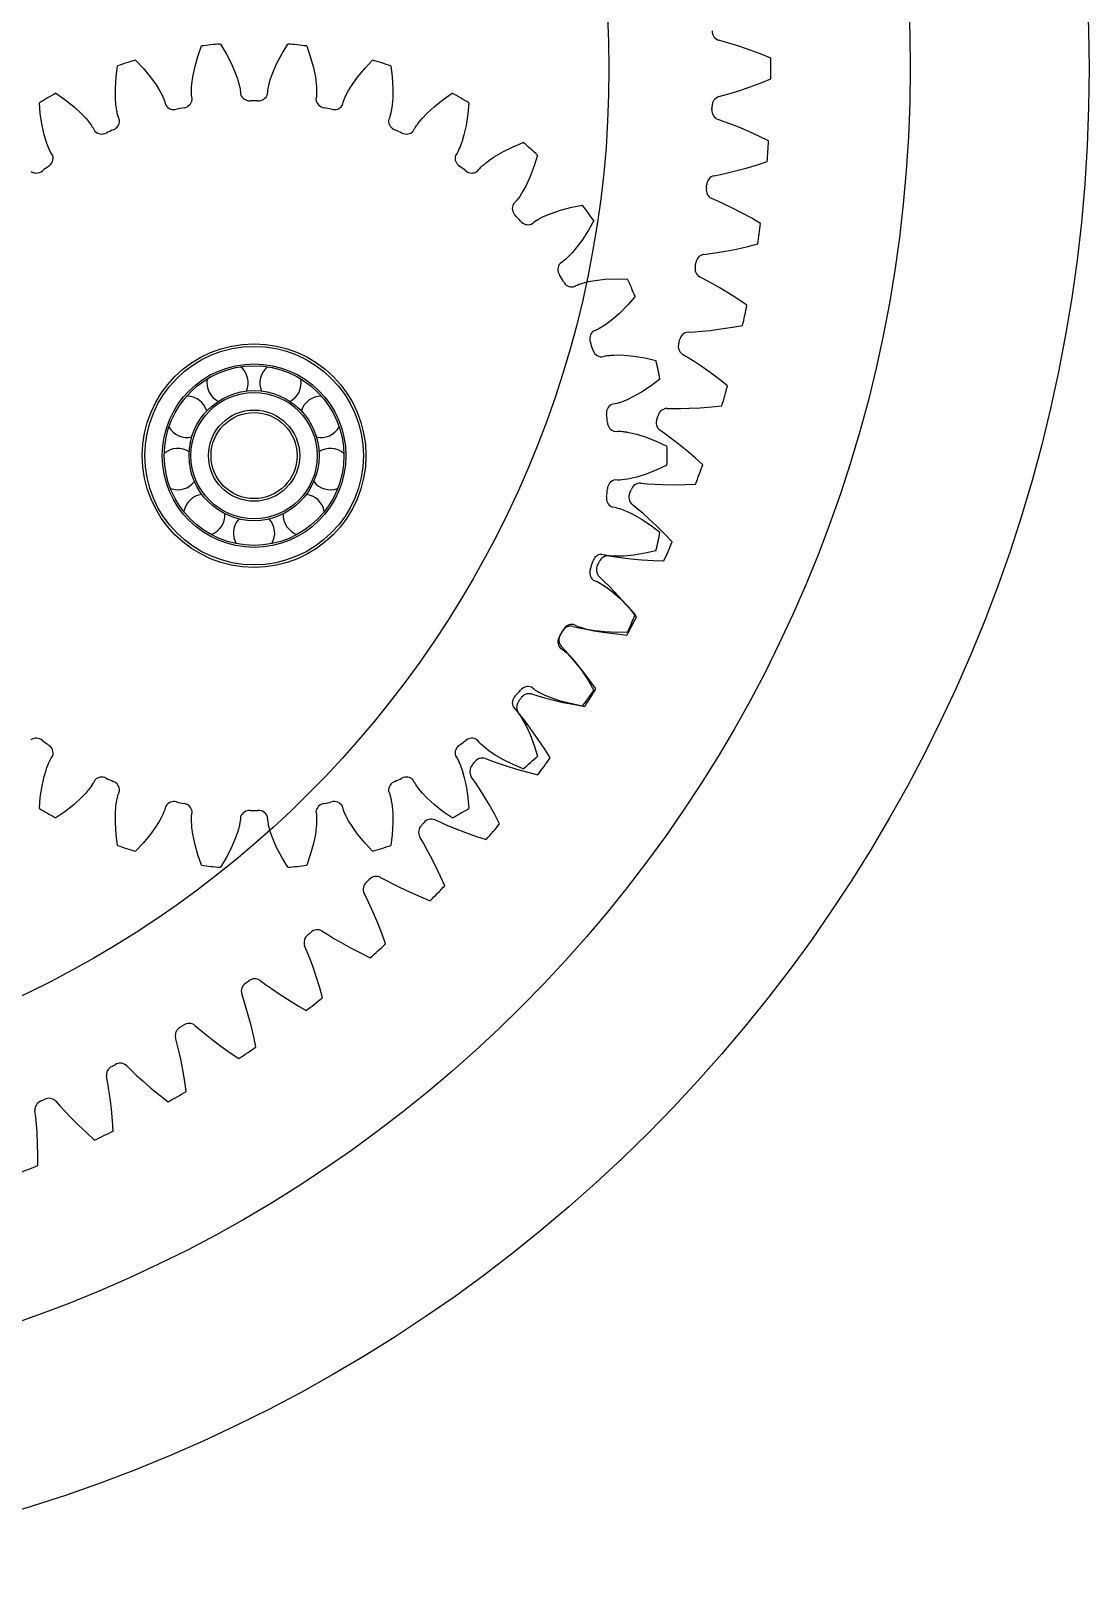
# Model space of a CAD drawing. Extents: x -49 to 4846, y -968 to 1090.
# Drawn here: x 2625.2 to 2748.2, y 314.2 to 493.6 of the extents above; entities that cross this region are included whole.
import ezdxf

# ---------------------------------------------------------------- set-up
doc = ezdxf.new("R2010")
doc.units = 0
doc.layers.get('0').update_dxf_attribs({"linetype": 'CONTINUOUS'})
doc.layers.add('OUTLINE', color=7, linetype='CONTINUOUS')

msp = doc.modelspace()

# ---------------------------------------------------------------- linework, layer by layer
at = {"color": 1}
for p, q in [((2644.626182, 490.586921), (2645.048555, 491.798503)), ((2647.246348, 492.029499), (2647.911393, 490.93221)), ((2654.416217, 490.93221), (2655.081262, 492.0295)), ((2657.279056, 491.798501), (2657.701428, 490.586921)), ((2705.925539, 492.25753), (2705.180929, 492.460044)), ((2706.716631, 492.024925), (2705.925539, 492.25753)), ((2707.638671, 491.732182), (2706.716628, 492.024926)), ((2708.838182, 491.31809), (2707.638671, 491.732182)), ((2637.384853, 490.169531), (2638.263503, 489.234491)), ((2644.264227, 489.280185), (2644.626182, 490.586921)), ((2647.911393, 490.93221), (2648.537123, 489.729284)), ((2648.537123, 489.729284), (2648.98482, 488.691325)), ((2653.34279, 488.691325), (2653.790487, 489.729284)), ((2653.790487, 489.729284), (2654.416217, 490.93221)), ((2657.701428, 490.586921), (2658.063382, 489.280185)), ((2664.064107, 489.234491), (2664.942758, 490.169532)), ((2710.115351, 490.837593), (2708.838182, 491.31809)), ((2711.216437, 490.391741), (2710.115351, 490.837593)), ((2635.039513, 486.860279), (2635.121872, 488.213714)), ((2635.121872, 488.213714), (2635.283113, 489.486636)), ((2638.263503, 489.234491), (2639.125662, 488.187949)), ((2639.125662, 488.187949), (2639.77938, 487.265753)), ((2643.942232, 487.417816), (2644.042117, 488.171826)), ((2644.042117, 488.171826), (2644.264227, 489.280185)), ((2648.98482, 488.691325), (2649.23929, 487.974562)), ((2649.23929, 487.974561), (2649.332356, 487.667902)), ((2652.973004, 487.589416), (2653.088321, 487.974563)), ((2653.088319, 487.974559), (2653.34279, 488.691325)), ((2658.063382, 489.280185), (2658.285492, 488.171826)), ((2658.285492, 488.171826), (2658.385378, 487.417819)), ((2662.54823, 487.265753), (2663.201948, 488.187949)), ((2663.201948, 488.187949), (2664.064107, 489.234491)), ((2667.044497, 489.486634), (2667.205738, 488.213714)), ((2667.205738, 488.213714), (2667.288097, 486.860279)), ((2710.115351, 487.535573), (2711.216436, 487.981425)), ((2628.125563, 486.299888), (2629.179419, 485.567963)), ((2635.052697, 485.729961), (2635.039513, 486.860279)), ((2639.77938, 487.265753), (2640.177312, 486.61756)), ((2640.177312, 486.61756), (2640.332103, 486.336951)), ((2640.332103, 486.336951), (2640.504214, 485.998537)), ((2643.891383, 486.483321), (2643.89228, 486.587176)), ((2643.894413, 486.266616), (2643.891383, 486.483321)), ((2643.89228, 486.587176), (2643.895087, 486.710053)), ((2643.89474, 486.256315), (2643.894413, 486.266616)), ((2643.907553, 486.023749), (2643.89474, 486.256315)), ((2643.895087, 486.710053), (2643.905103, 486.942641)), ((2643.905103, 486.942641), (2643.909512, 487.017113)), ((2643.909512, 487.017113), (2643.942232, 487.41782)), ((2649.332356, 487.667902), (2649.430345, 487.301099)), ((2649.430345, 487.301099), (2649.432557, 487.292067)), ((2649.432557, 487.292067), (2649.483322, 487.071053)), ((2649.483322, 487.071053), (2649.498461, 486.998627)), ((2649.498461, 486.998627), (2649.542118, 486.761054)), ((2649.542118, 486.761054), (2649.566707, 486.589028)), ((2649.566707, 486.589028), (2649.575697, 486.505417)), ((2649.575697, 486.505424), (2649.591042, 486.157125)), ((2652.736568, 486.157125), (2652.751913, 486.505424)), ((2652.751913, 486.505424), (2652.764556, 486.618167)), ((2652.764556, 486.618167), (2652.800376, 486.848314)), ((2652.800376, 486.848314), (2652.802197, 486.858458)), ((2652.802197, 486.858458), (2652.844289, 487.071057)), ((2652.844289, 487.071057), (2652.866759, 487.172457)), ((2652.866759, 487.172457), (2652.895052, 487.292065)), ((2652.895052, 487.292065), (2652.953207, 487.517487)), ((2652.953207, 487.517487), (2652.973004, 487.589416)), ((2658.385378, 487.417818), (2658.412652, 487.09851)), ((2658.412652, 487.09851), (2658.432238, 486.71935)), ((2658.429286, 486.167867), (2658.417571, 485.994488)), ((2658.435978, 486.409325), (2658.429286, 486.167867)), ((2658.432238, 486.71935), (2658.432523, 486.710055)), ((2658.432523, 486.710055), (2658.436227, 486.483316)), ((2658.436227, 486.483316), (2658.435978, 486.409325)), ((2661.819354, 485.99016), (2661.923106, 486.198565)), ((2661.923106, 486.198565), (2661.957425, 486.264806)), ((2661.957425, 486.264806), (2662.150298, 486.617561)), ((2662.150296, 486.617558), (2662.54823, 487.265753)), ((2667.288097, 486.860279), (2667.274913, 485.729961)), ((2673.148191, 485.567963), (2674.202048, 486.299889)), ((2705.180924, 485.91312), (2705.925538, 486.115635)), ((2705.925538, 486.115635), (2706.716631, 486.348241)), ((2706.716628, 486.34824), (2707.638674, 486.640985)), ((2707.638674, 486.640985), (2708.838153, 487.055065)), ((2708.838153, 487.055065), (2710.115351, 487.535573)), ((2626.318671, 483.91631), (2626.211733, 485.194939)), ((2629.179419, 485.567963), (2630.240326, 484.723543)), ((2630.240326, 484.723543), (2631.071494, 483.957415)), ((2635.111762, 484.97166), (2635.052697, 485.729961)), ((2635.163068, 484.572911), (2635.111761, 484.971664)), ((2635.174239, 484.499149), (2635.163068, 484.572911)), ((2635.212799, 484.269562), (2635.174239, 484.499149)), ((2640.504214, 485.998537), (2640.508255, 485.990162)), ((2640.508255, 485.990162), (2640.603862, 485.784532)), ((2640.603862, 485.784532), (2640.633729, 485.716837)), ((2640.633729, 485.716837), (2640.725825, 485.493531)), ((2640.725825, 485.493531), (2640.785643, 485.330377)), ((2640.785643, 485.330377), (2640.811821, 485.250463)), ((2640.811819, 485.25047), (2640.899244, 484.912972)), ((2643.918627, 485.910842), (2643.907553, 486.023749)), ((2643.976033, 485.566964), (2643.918627, 485.910842)), ((2658.408983, 485.910842), (2658.351577, 485.566964)), ((2658.417571, 485.994488), (2658.408982, 485.910835)), ((2661.428366, 484.912972), (2661.515791, 485.25047)), ((2661.515791, 485.25047), (2661.551598, 485.35812)), ((2661.551598, 485.35812), (2661.634485, 485.575791)), ((2661.634485, 485.575791), (2661.638376, 485.585334)), ((2661.638376, 485.585334), (2661.72375, 485.784536)), ((2661.72375, 485.784536), (2661.766811, 485.879048)), ((2661.766811, 485.879048), (2661.819354, 485.99016)), ((2667.176139, 484.653662), (2667.116465, 484.278715)), ((2667.215848, 484.971663), (2667.176139, 484.653662)), ((2667.274913, 485.729961), (2667.215848, 484.971663)), ((2671.256116, 483.957415), (2672.087284, 484.723543)), ((2672.087284, 484.723543), (2673.148191, 485.567963)), ((2676.115877, 485.194938), (2676.008938, 483.91631)), ((2626.519507, 482.575327), (2626.318671, 483.91631)), ((2626.76741, 481.472451), (2626.519507, 482.575327)), ((2631.071494, 483.957415), (2631.595497, 483.406121)), ((2631.595497, 483.406121), (2631.805248, 483.163827)), ((2631.805248, 483.163827), (2632.043957, 482.868592)), ((2632.043957, 482.868592), (2632.049651, 482.86124)), ((2632.049651, 482.86124), (2632.185922, 482.679981)), ((2632.185922, 482.679981), (2632.229211, 482.619975)), ((2632.229211, 482.619975), (2632.365722, 482.420698)), ((2635.235601, 484.148787), (2635.212799, 484.269562)), ((2635.256316, 484.047014), (2635.235601, 484.148787)), ((2635.304335, 483.835675), (2635.256316, 484.047014)), ((2635.306797, 483.825667), (2635.304335, 483.835675)), ((2635.367683, 483.600847), (2635.306797, 483.825667)), ((2635.40199, 483.49271), (2635.367683, 483.600847)), ((2635.529638, 483.168281), (2635.40199, 483.49271)), ((2666.925619, 483.49271), (2666.797972, 483.168281)), ((2666.951411, 483.572742), (2666.925617, 483.492703)), ((2666.998917, 483.739897), (2666.951411, 483.572742)), ((2667.055665, 483.974687), (2666.998917, 483.739897)), ((2667.071293, 484.047009), (2667.055665, 483.974687)), ((2667.114811, 484.269564), (2667.071293, 484.047009)), ((2667.116465, 484.278715), (2667.114811, 484.269564)), ((2670.016766, 482.502887), (2670.14169, 482.679985)), ((2670.14169, 482.679985), (2670.203461, 482.763479)), ((2670.203461, 482.763479), (2670.277957, 482.861238)), ((2670.277957, 482.861238), (2670.422772, 483.043518)), ((2670.422772, 483.043518), (2670.470113, 483.101176)), ((2670.470113, 483.101176), (2670.732114, 483.406122)), ((2670.732111, 483.406119), (2671.256116, 483.957415)), ((2675.808103, 482.575327), (2675.5602, 481.472451)), ((2676.008938, 483.91631), (2675.808103, 482.575327)), ((2705.816497, 482.993085), (2705.087828, 483.247046)), ((2706.589436, 482.705863), (2705.816497, 482.993085)), ((2707.48881, 482.349514), (2706.589434, 482.705863)), ((2626.982843, 480.743001), (2626.76741, 481.472451)), ((2627.115932, 480.363633), (2626.982842, 480.743005)), ((2632.365722, 482.420698), (2632.458155, 482.273545)), ((2632.458155, 482.273545), (2632.500376, 482.20082)), ((2632.500372, 482.200826), (2632.656057, 481.888881)), ((2669.671553, 481.888881), (2669.827237, 482.200826)), ((2669.827237, 482.200826), (2669.884643, 482.298679)), ((2669.884643, 482.298679), (2670.010976, 482.494361)), ((2670.010976, 482.494361), (2670.016766, 482.502887)), ((2675.344768, 480.743003), (2675.23981, 480.440207)), ((2675.5602, 481.472451), (2675.344768, 480.743004)), ((2708.656513, 481.852757), (2707.48881, 482.349514)), ((2709.897054, 481.28434), (2708.656513, 481.852757)), ((2710.964355, 480.762766), (2709.897054, 481.28434)), ((2627.142195, 480.293805), (2627.115932, 480.363633)), ((2627.227647, 480.077252), (2627.142195, 480.293805)), ((2627.275061, 479.963857), (2627.227647, 480.077252)), ((2627.316483, 479.868615), (2627.275061, 479.963857)), ((2627.407393, 479.671878), (2627.316483, 479.868615)), ((2627.411882, 479.662601), (2627.407393, 479.671878)), ((2627.51818, 479.455353), (2627.411882, 479.662601)), ((2627.57422, 479.356711), (2627.51818, 479.455353)), ((2627.766531, 479.065912), (2627.57422, 479.356711)), ((2674.753389, 479.356711), (2674.561079, 479.065912)), ((2674.795257, 479.429632), (2674.753386, 479.356705)), ((2674.876478, 479.583257), (2674.795257, 479.429632)), ((2674.980802, 479.801118), (2674.876478, 479.583257)), ((2675.011125, 479.868611), (2674.980802, 479.801118)), ((2675.099964, 480.077254), (2675.011125, 479.868611)), ((2675.103484, 480.085861), (2675.099964, 480.077254)), ((2675.23981, 480.440207), (2675.103484, 480.085861)), ((2679.085872, 478.9109), (2680.058164, 479.487477)), ((2680.058164, 479.487477), (2681.271452, 480.09287)), ((2681.271452, 480.09287), (2682.454456, 480.589692)), ((2684.09673, 479.11098), (2683.726287, 477.882526)), ((2677.105863, 477.217018), (2677.323002, 477.489778)), ((2677.323002, 477.489778), (2677.399499, 477.573558)), ((2677.399499, 477.573558), (2677.563755, 477.738696)), ((2677.563755, 477.738696), (2677.571191, 477.745832)), ((2677.571191, 477.745832), (2677.730206, 477.893088)), ((2677.730206, 477.893088), (2677.807987, 477.961914)), ((2677.807987, 477.961914), (2677.90118, 478.042049)), ((2677.90118, 478.042049), (2678.080728, 478.190237)), ((2678.080728, 478.190237), (2678.139023, 478.236792)), ((2678.139023, 478.236792), (2678.4587, 478.480601)), ((2678.458697, 478.480599), (2679.085872, 478.9109)), ((2683.726287, 477.882526), (2683.251035, 476.612603)), ((2706.193448, 477.043006), (2707.133669, 477.270719)), ((2707.133669, 477.270719), (2708.35911, 477.600119)), ((2708.35911, 477.600119), (2709.666716, 477.990363)), ((2709.666716, 477.990363), (2710.79622, 478.358322)), ((2682.779248, 475.585369), (2682.416863, 474.916653)), ((2683.251035, 476.612603), (2682.779248, 475.585369)), ((2704.631133, 476.716071), (2705.388059, 476.866152)), ((2705.388059, 476.866152), (2706.19345, 477.043006)), ((2681.550181, 473.683609), (2681.301612, 473.439148)), ((2681.606295, 473.746232), (2681.550176, 473.683604)), ((2681.717682, 473.879613), (2681.606295, 473.746232)), ((2681.865022, 474.071023), (2681.717682, 473.879613)), ((2681.908714, 474.130736), (2681.865022, 474.071023)), ((2682.038991, 474.316349), (2681.908714, 474.130736)), ((2682.044224, 474.324037), (2682.038991, 474.316349)), ((2682.251244, 474.642296), (2682.044224, 474.324037)), ((2682.416863, 474.916653), (2682.251244, 474.642296)), ((2705.061465, 473.758814), (2704.352287, 474.062986)), ((2705.812486, 473.418374), (2705.061465, 473.758814)), ((2684.248034, 471.684205), (2684.355852, 471.743213)), ((2684.355852, 471.743213), (2684.562286, 471.850832)), ((2684.562286, 471.850832), (2684.628986, 471.88425)), ((2684.628986, 471.88425), (2684.992368, 472.056267)), ((2684.992364, 472.056265), (2685.695299, 472.346767)), ((2685.695299, 472.346767), (2686.766221, 472.708593)), ((2686.766221, 472.708593), (2688.078865, 473.048499)), ((2688.078865, 473.048499), (2689.339312, 473.288505)), ((2706.684812, 473.000156), (2705.812484, 473.418375)), ((2707.815018, 472.423155), (2706.684812, 473.000156)), ((2709.012886, 471.769586), (2707.815018, 472.423155)), ((2710.041205, 471.174831), (2709.012886, 471.769586)), ((2683.40638, 471.101566), (2683.675485, 471.32322)), ((2683.675485, 471.32322), (2683.767728, 471.389265)), ((2683.767728, 471.389265), (2683.96273, 471.516644)), ((2683.96273, 471.516644), (2683.971487, 471.522078)), ((2683.971487, 471.522078), (2684.157643, 471.633054)), ((2684.157643, 471.633054), (2684.248034, 471.684205)), ((2690.0205, 470.376068), (2689.291601, 469.232707)), ((2690.638257, 471.500658), (2690.0205, 470.376068)), ((2688.61655, 468.32601), (2688.123049, 467.747251)), ((2689.291601, 469.232707), (2688.61655, 468.32601)), ((2705.976257, 467.958506), (2707.221691, 468.201621)), ((2707.221691, 468.201621), (2708.553334, 468.499701)), ((2708.553334, 468.499701), (2709.705754, 468.787973)), ((2687.018943, 466.721345), (2686.724979, 466.533906)), ((2687.08685, 466.770933), (2687.018937, 466.721341)), ((2687.223535, 466.878241), (2687.08685, 466.770933)), ((2687.407451, 467.034835), (2687.223535, 466.878241)), ((2687.462604, 467.084159), (2687.407451, 467.034835)), ((2687.628625, 467.238629), (2687.462604, 467.084159)), ((2687.635342, 467.245061), (2687.628625, 467.238629)), ((2687.904008, 467.513323), (2687.635342, 467.245061)), ((2688.123049, 467.747251), (2687.904008, 467.513323)), ((2703.441126, 467.579777), (2704.206678, 467.676692)), ((2704.206678, 467.676692), (2705.022444, 467.796934)), ((2705.022442, 467.796934), (2705.976257, 467.958506)), ((2690.795535, 464.551898), (2691.918283, 464.68316)), ((2691.918283, 464.68316), (2693.272912, 464.742725)), ((2693.272912, 464.742725), (2694.555715, 464.715424)), ((2703.664123, 464.599705), (2702.977891, 464.952606)), ((2704.389567, 464.207706), (2703.664123, 464.599705)), ((2688.297742, 463.809801), (2688.607051, 463.970661)), ((2688.607051, 463.970661), (2688.71101, 464.016084)), ((2688.71101, 464.016084), (2688.928234, 464.100137)), ((2688.928234, 464.100137), (2688.937929, 464.103631)), ((2688.937929, 464.103631), (2689.143091, 464.173478)), ((2689.143091, 464.173478), (2689.242141, 464.204718)), ((2689.242141, 464.204718), (2689.359871, 464.24002)), ((2689.359871, 464.24002), (2689.58417, 464.302367)), ((2689.58417, 464.302367), (2689.656361, 464.321187)), ((2689.656361, 464.321187), (2690.047566, 464.413893)), ((2690.047562, 464.413893), (2690.795535, 464.551898)), ((2705.230594, 463.729657), (2704.389564, 464.207707)), ((2706.317798, 463.075222), (2705.230594, 463.729657)), ((2707.467157, 462.339686), (2706.317798, 463.075222)), ((2694.616488, 461.725004), (2693.665799, 460.758174)), ((2695.454561, 462.696579), (2694.616488, 461.725004)), ((2708.451483, 461.674648), (2707.467157, 462.339686)), ((2691.951048, 459.36486), (2691.632479, 459.158319)), ((2692.21394, 459.548135), (2691.951048, 459.36486)), ((2692.816987, 460.011642), (2692.21394, 459.548135)), ((2693.665799, 460.758174), (2692.816987, 460.011642)), ((2706.780628, 459.109823), (2707.95035, 459.317004)), ((2690.920662, 458.774205), (2690.594152, 458.65198)), ((2690.997396, 458.808589), (2690.920656, 458.774202)), ((2691.153404, 458.885134), (2690.997396, 458.808589)), ((2691.365859, 459.000068), (2691.153404, 458.885134)), ((2691.430062, 459.036847), (2691.365859, 459.000068)), ((2691.624571, 459.153424), (2691.430062, 459.036847)), ((2691.632479, 459.158319), (2691.624571, 459.153424)), ((2701.616703, 458.54875), (2702.387151, 458.592026)), ((2702.387151, 458.592026), (2703.209318, 458.655071)), ((2703.209315, 458.655071), (2704.172077, 458.749714)), ((2704.172077, 458.749714), (2705.431437, 458.90536)), ((2705.431437, 458.90536), (2706.780628, 459.109823)), ((2691.566173, 455.660407), (2691.902167, 455.753443)), ((2691.902167, 455.753443), (2692.013298, 455.776259)), ((2692.013298, 455.776259), (2692.243251, 455.813312)), ((2692.243251, 455.813312), (2692.253461, 455.814714)), ((2692.253461, 455.814714), (2692.468662, 455.840379)), ((2692.468662, 455.840379), (2692.572042, 455.850343)), ((2692.572042, 455.850343), (2692.69454, 455.860395)), ((2692.69454, 455.860395), (2692.9269, 455.874746)), ((2692.9269, 455.874746), (2693.001425, 455.878145)), ((2693.001425, 455.878145), (2693.403357, 455.88749)), ((2693.403353, 455.88749), (2694.163673, 455.866967)), ((2694.163673, 455.866967), (2695.289178, 455.761929)), ((2695.289178, 455.761929), (2696.626589, 455.538548)), ((2701.631278, 455.560381), (2700.971334, 455.960292)), ((2696.626589, 455.538548), (2697.875684, 455.245134)), ((2702.327609, 455.118733), (2701.631278, 455.560381)), ((2703.133241, 454.583181), (2702.327607, 455.118734)), ((2704.172145, 453.8545), (2703.133241, 454.583181)), ((2705.267397, 453.040581), (2704.172145, 453.8545)), ((2697.313385, 452.307427), (2696.182456, 451.559384)), ((2698.335147, 453.083525), (2697.313385, 452.307427)), ((2706.202934, 452.3085), (2705.267397, 453.040581)), ((2693.335536, 450.24963), (2693.167023, 450.207194)), ((2693.567244, 450.317881), (2693.335536, 450.24963)), ((2693.637691, 450.340507), (2693.567244, 450.317881)), ((2693.852188, 450.414097), (2693.637691, 450.340507)), ((2693.86094, 450.41724), (2693.852188, 450.414097)), ((2694.21549, 450.553034), (2693.86094, 450.41724)), ((2694.510742, 450.677645), (2694.21549, 450.553034)), ((2695.196979, 451.005643), (2694.510742, 450.677645)), ((2696.182456, 451.559384), (2695.196979, 451.005643)), ((2693.084817, 450.189515), (2692.74003, 450.137846)), ((2693.167023, 450.207194), (2693.08481, 450.189513)), ((2699.166752, 449.666987), (2699.938342, 449.656414)), ((2699.938342, 449.656414), (2700.762903, 449.661953)), ((2700.762901, 449.661953), (2701.72992, 449.689207)), ((2701.72992, 449.689207), (2702.997069, 449.756626)), ((2702.997069, 449.756626), (2704.357236, 449.866476)), ((2704.357236, 449.866476), (2705.538561, 449.991556)), ((2693.068827, 447.009552), (2693.416822, 447.030698)), ((2693.416822, 447.030698), (2693.530268, 447.029909)), ((2693.530268, 447.029909), (2693.762899, 447.018343)), ((2693.762899, 447.018343), (2693.773178, 447.017591)), ((2693.773178, 447.017591), (2693.989012, 446.997953)), ((2693.989012, 446.997953), (2694.092205, 446.986205)), ((2694.092205, 446.986205), (2694.214115, 446.970569)), ((2694.214115, 446.970569), (2694.444382, 446.936296)), ((2694.444382, 446.936296), (2694.517986, 446.924126)), ((2694.517986, 446.924126), (2694.913077, 446.8497)), ((2694.913073, 446.849701), (2695.652511, 446.671547)), ((2695.652511, 446.671547), (2696.731582, 446.334799)), ((2698.972833, 446.684881), (2698.342393, 447.129853)), ((2699.63666, 446.195735), (2698.972833, 446.684881)), ((2696.731582, 446.334799), (2697.993325, 445.838236)), ((2697.993325, 445.838236), (2699.154119, 445.291532)), ((2700.402971, 445.60529), (2699.636658, 446.195736)), ((2701.388515, 444.805914), (2700.402971, 445.60529)), ((2699.154118, 443.081632), (2697.993325, 442.534929)), ((2702.424322, 443.917576), (2701.388515, 444.805914)), ((2703.306513, 443.122019), (2702.424322, 443.917576)), ((2693.416822, 441.342468), (2693.068827, 441.363614)), ((2693.500907, 441.342669), (2693.416815, 441.342468)), ((2693.674561, 441.349142), (2693.500907, 441.342669)), ((2693.915396, 441.367726), (2693.674561, 441.349142)), ((2693.989007, 441.375212), (2693.915396, 441.367726)), ((2694.214117, 441.402597), (2693.989007, 441.375212)), ((2694.223332, 441.403852), (2694.214117, 441.402597)), ((2694.598367, 441.462963), (2694.223332, 441.403852)), ((2694.913075, 441.523465), (2694.598367, 441.462963)), ((2695.652511, 441.701618), (2694.913075, 441.523465)), ((2696.731582, 442.038367), (2695.652511, 441.701618)), ((2697.993325, 442.534929), (2696.731582, 442.038367)), ((2696.103208, 440.977759), (2696.872181, 440.913389)), ((2696.872181, 440.913389), (2697.69512, 440.861396)), ((2697.695118, 440.861396), (2698.661682, 440.821128)), ((2698.661682, 440.821128), (2699.930447, 440.799991)), ((2699.930447, 440.799991), (2701.294964, 440.814692)), ((2701.294964, 440.814692), (2702.482136, 440.857063)), ((2692.74003, 438.235319), (2693.084817, 438.183651)), ((2693.084817, 438.183651), (2693.19562, 438.159293)), ((2693.19562, 438.159293), (2693.420763, 438.099612)), ((2693.420763, 438.099612), (2693.430661, 438.09674)), ((2693.430661, 438.09674), (2693.637695, 438.032657)), ((2693.637695, 438.032657), (2693.736191, 437.99971)), ((2693.736191, 437.99971), (2693.852186, 437.959069)), ((2693.852186, 437.959069), (2694.070295, 437.87767)), ((2694.070295, 437.87767), (2694.13976, 437.850463)), ((2694.13976, 437.850463), (2694.510744, 437.695519)), ((2694.51074, 437.695521), (2695.196979, 437.367522)), ((2695.70174, 438.016445), (2695.103875, 438.50431)), ((2696.32983, 437.482184), (2695.70174, 438.016445)), ((2695.196979, 437.367522), (2696.182456, 436.813781)), ((2696.182456, 436.813781), (2697.313385, 436.065739)), ((2697.053086, 436.839722), (2696.329828, 437.482185)), ((2697.980467, 435.973545), (2697.053086, 436.839722)), ((2697.313385, 436.065739), (2698.335148, 435.289639)), ((2698.951784, 435.015117), (2697.980467, 435.973545)), ((2699.776331, 434.159959), (2698.951784, 435.015117)), ((2691.902167, 432.619722), (2691.566173, 432.712758)), ((2691.984457, 432.602437), (2691.90216, 432.619724)), ((2692.155662, 432.572664), (2691.984457, 432.602437)), ((2692.395098, 432.540769), (2692.155662, 432.572664)), ((2692.468657, 432.532787), (2692.395098, 432.540769)), ((2692.440997, 432.5234), (2693.203606, 432.405545)), ((2692.694541, 432.51277), (2692.468657, 432.532787)), ((2692.703815, 432.512082), (2692.694541, 432.51277)), ((2693.082946, 432.491927), (2692.703815, 432.512082)), ((2693.403355, 432.485676), (2693.082946, 432.491927)), ((2693.203606, 432.405545), (2694.020914, 432.296274)), ((2694.163673, 432.506199), (2693.403356, 432.485676)), ((2694.020912, 432.296275), (2694.982313, 432.18868)), ((2695.289177, 432.611237), (2694.163673, 432.506199)), ((2696.626589, 432.834617), (2695.289177, 432.611237)), ((2697.875683, 433.128031), (2696.626589, 432.834617)), ((2694.982313, 432.18868), (2696.246513, 432.07909)), ((2696.246513, 432.07909), (2697.608731, 431.998572)), ((2697.608731, 431.998572), (2698.795967, 431.958027)), ((2690.594152, 429.721185), (2690.920662, 429.598961)), ((2690.920662, 429.598961), (2691.02398, 429.552098)), ((2691.02398, 429.552098), (2691.231795, 429.446911)), ((2691.231795, 429.446911), (2691.240879, 429.442044)), ((2691.240879, 429.442044), (2691.430066, 429.336316)), ((2691.833936, 429.597304), (2691.27156, 430.125686)), ((2691.430066, 429.336316), (2691.519559, 429.283611)), ((2691.519559, 429.283611), (2691.62457, 429.219742)), ((2691.62457, 429.219742), (2691.820988, 429.094774)), ((2691.820988, 429.094774), (2691.883279, 429.053719)), ((2692.423227, 429.020531), (2691.833936, 429.597304)), ((2691.883279, 429.053719), (2692.213941, 428.825029)), ((2692.213938, 428.825032), (2692.816987, 428.361523)), ((2693.099906, 428.329183), (2692.423226, 429.020533)), ((2692.816987, 428.361523), (2693.665799, 427.614991)), ((2693.964607, 427.400425), (2693.099906, 428.329183)), ((2693.665799, 427.614991), (2694.616488, 426.648162)), ((2694.866701, 426.376576), (2693.964607, 427.400425)), ((2694.616488, 426.648162), (2695.454562, 425.676585)), ((2695.629587, 425.465984), (2694.866701, 426.376576)), ((2688.197961, 424.345098), (2688.950491, 424.174334)), ((2688.607051, 424.402504), (2688.297742, 424.563364)), ((2688.683948, 424.368488), (2688.607044, 424.402507)), ((2688.845222, 424.30377), (2688.683948, 424.368488)), ((2689.072795, 424.222791), (2688.845222, 424.30377)), ((2688.950491, 424.174334), (2689.758185, 424.008317)), ((2689.143087, 424.199689), (2689.072795, 424.222791)), ((2689.359873, 424.133145), (2689.143087, 424.199689)), ((2689.368801, 424.130544), (2689.359873, 424.133145)), ((2689.735456, 424.032004), (2689.368801, 424.130544)), ((2690.047564, 423.959272), (2689.735456, 424.032004)), ((2689.758183, 424.008317), (2690.709737, 423.833921)), ((2690.795535, 423.821268), (2690.047565, 423.959272)), ((2690.709737, 423.833921), (2691.963213, 423.636411)), ((2691.918283, 423.690005), (2690.795535, 423.821268)), ((2693.272912, 423.630441), (2691.918283, 423.690005)), ((2691.963213, 423.636411), (2693.316497, 423.461066)), ((2694.555714, 423.657742), (2693.272912, 423.630441)), ((2693.316497, 423.461066), (2694.498012, 423.337802)), ((2686.724979, 421.839259), (2687.018943, 421.65182)), ((2687.388264, 421.468477), (2686.864116, 422.034801)), ((2687.018943, 421.65182), (2687.110259, 421.5845)), ((2687.110259, 421.5845), (2687.291663, 421.438405)), ((2687.291663, 421.438405), (2687.299537, 421.431756)), ((2687.299537, 421.431756), (2687.462607, 421.289004)), ((2687.935886, 420.852002), (2687.388264, 421.468477)), ((2687.462607, 421.289004), (2687.539187, 421.218844)), ((2687.539187, 421.218844), (2687.628624, 421.134537)), ((2687.628624, 421.134537), (2687.794768, 420.971463)), ((2687.794768, 420.971463), (2687.847162, 420.918354)), ((2687.847162, 420.918354), (2688.123051, 420.625913)), ((2688.562691, 420.115135), (2687.935885, 420.852004)), ((2688.123048, 420.625916), (2688.61655, 420.047155)), ((2689.360498, 419.128321), (2688.562691, 420.115135)), ((2688.61655, 420.047155), (2689.291601, 419.140459)), ((2689.291601, 419.140459), (2690.0205, 417.997097)), ((2690.188975, 418.044039), (2689.360498, 419.128321)), ((2690.0205, 417.997097), (2690.638258, 416.872507)), ((2690.886482, 417.082449), (2690.188975, 418.044039)), ((2683.39477, 416.482698), (2684.133555, 416.259855)), ((2683.675485, 417.049945), (2683.40638, 417.271599)), ((2683.74363, 417.000684), (2683.675479, 417.049949)), ((2683.887923, 416.90385), (2683.74363, 417.000684)), ((2684.093686, 416.777325), (2683.887923, 416.90385)), ((2684.157639, 416.740114), (2684.093686, 416.777325)), ((2684.133555, 416.259855), (2684.927702, 416.037901)), ((2684.355853, 416.629952), (2684.157639, 416.740114)), ((2684.364046, 416.625551), (2684.355853, 416.629952)), ((2684.702201, 416.452933), (2684.364046, 416.625551)), ((2684.992367, 416.316899), (2684.702201, 416.452933)), ((2685.695299, 416.026399), (2684.992367, 416.316899)), ((2681.301612, 414.934018), (2681.550181, 414.689556)), ((2681.550181, 414.689556), (2681.625506, 414.604722)), ((2681.625506, 414.604722), (2681.77257, 414.424103)), ((2681.77257, 414.424103), (2681.77889, 414.415962)), ((2681.77889, 414.415962), (2681.908717, 414.242426)), ((2684.9277, 416.037901), (2685.86477, 415.797553)), ((2686.766221, 415.664572), (2685.695299, 416.026399)), ((2685.86477, 415.797553), (2687.101415, 415.513086)), ((2688.078865, 415.324666), (2686.766221, 415.664572)), ((2687.101415, 415.513086), (2688.439171, 415.243768)), ((2689.33931, 415.084661), (2688.078865, 415.324666)), ((2688.439171, 415.243768), (2689.60921, 415.038386)), ((2682.386383, 413.669565), (2681.903017, 414.271073)), ((2681.908717, 414.242426), (2681.969036, 414.157877)), ((2681.969036, 414.157877), (2682.03899, 414.056818)), ((2682.03899, 414.056818), (2682.167599, 413.862763)), ((2682.167599, 413.862763), (2682.207805, 413.799922)), ((2682.207805, 413.799922), (2682.416864, 413.456511)), ((2682.889668, 413.016392), (2682.386383, 413.669565)), ((2682.416861, 413.456515), (2682.779248, 412.787796)), ((2682.779248, 412.787796), (2683.251035, 411.760562)), ((2683.463545, 412.237596), (2682.889667, 413.016394)), ((2677.323002, 410.883387), (2677.105863, 411.156148)), ((2677.379416, 410.821035), (2677.322997, 410.883393)), ((2677.500424, 410.696316), (2677.379416, 410.821035)), ((2683.251035, 411.760562), (2683.726287, 410.490639)), ((2684.190572, 411.197534), (2683.463545, 412.237596)), ((2684.941395, 410.058102), (2684.190572, 411.197534)), ((2627.532353, 408.943534), (2627.574224, 409.016461)), ((2627.57422, 409.016454), (2627.766531, 409.307254)), ((2674.561079, 409.307254), (2674.753389, 409.016454)), ((2674.753389, 409.016454), (2674.80943, 408.917813)), ((2677.675384, 410.529776), (2677.500424, 410.696316)), ((2677.730203, 410.480081), (2677.675384, 410.529776)), ((2677.901182, 410.331116), (2677.730203, 410.480081)), ((2677.90828, 410.325108), (2677.901182, 410.331116)), ((2678.203156, 410.085955), (2677.90828, 410.325108)), ((2678.054827, 408.974503), (2678.776268, 408.700669)), ((2678.458698, 409.892565), (2678.203156, 410.085955)), ((2679.085872, 409.462265), (2678.458699, 409.892565)), ((2680.058164, 408.885688), (2679.085872, 409.462265)), ((2683.726287, 410.490639), (2684.096731, 409.262184)), ((2685.570126, 409.050198), (2684.941395, 410.058102)), ((2626.76741, 406.900715), (2626.982842, 407.630162)), ((2626.982842, 407.630162), (2627.0878, 407.932958)), ((2627.0878, 407.932958), (2627.224126, 408.287304)), ((2627.224126, 408.287304), (2627.227646, 408.295912)), ((2627.227646, 408.295912), (2627.316485, 408.504555)), ((2627.316485, 408.504555), (2627.346808, 408.572047)), ((2627.346808, 408.572047), (2627.451131, 408.789908)), ((2627.451131, 408.789908), (2627.532353, 408.943534)), ((2674.80943, 408.917813), (2674.915728, 408.710565)), ((2674.915728, 408.710565), (2674.920217, 408.701287)), ((2674.920217, 408.701287), (2675.011126, 408.504551)), ((2675.011126, 408.504551), (2675.052549, 408.409309)), ((2675.052549, 408.409309), (2675.099963, 408.295913)), ((2675.099963, 408.295913), (2675.185415, 408.07936)), ((2675.185415, 408.07936), (2675.211678, 408.009533)), ((2675.211678, 408.009533), (2675.344768, 407.63016)), ((2675.344767, 407.630164), (2675.5602, 406.900715)), ((2678.776268, 408.700669), (2679.552997, 408.423858)), ((2679.552995, 408.423858), (2680.471017, 408.118729)), ((2681.271452, 408.280296), (2680.058164, 408.885688)), ((2680.471017, 408.118729), (2681.684806, 407.748691)), ((2682.454454, 407.783474), (2681.271452, 408.280296)), ((2681.684806, 407.748691), (2683.000516, 407.386711)), ((2683.000516, 407.386711), (2684.153378, 407.100212)), ((2626.318671, 404.456856), (2626.519507, 405.797838)), ((2626.519507, 405.797838), (2626.76741, 406.900715)), ((2632.049653, 405.511927), (2631.904838, 405.329647)), ((2632.124149, 405.609687), (2632.049653, 405.511927)), ((2632.185919, 405.69318), (2632.124149, 405.609687)), ((2632.310844, 405.870279), (2632.185919, 405.69318)), ((2632.316634, 405.878805), (2632.310844, 405.870279)), ((2632.442966, 406.074486), (2632.316634, 405.878805)), ((2632.500372, 406.172339), (2632.442966, 406.074486)), ((2632.656057, 406.484285), (2632.500372, 406.172339)), ((2669.827237, 406.172339), (2669.671553, 406.484285)), ((2669.869455, 406.09962), (2669.827234, 406.172345)), ((2669.961887, 405.952468), (2669.869455, 406.09962)), ((2670.098399, 405.753191), (2669.961887, 405.952468)), ((2670.141688, 405.693184), (2670.098399, 405.753191)), ((2670.277958, 405.511925), (2670.141688, 405.693184)), ((2670.283653, 405.504573), (2670.277958, 405.511925)), ((2670.522362, 405.209338), (2670.283653, 405.504573)), ((2675.5602, 406.900715), (2675.808103, 405.797838)), ((2675.808103, 405.797838), (2676.008938, 404.456856)), ((2676.852662, 406.238565), (2676.412432, 406.872325)), ((2677.309158, 405.551875), (2676.852662, 406.238565)), ((2677.827311, 404.734945), (2677.309157, 405.551877)), ((2626.211733, 403.178227), (2626.318671, 404.456856)), ((2630.240326, 403.649622), (2629.179419, 402.805202)), ((2631.071494, 404.415751), (2630.240326, 403.649622)), ((2631.595499, 404.967046), (2631.071494, 404.415751)), ((2631.857497, 405.271989), (2631.595496, 404.967043)), ((2631.904838, 405.329647), (2631.857497, 405.271989)), ((2635.111762, 403.401503), (2635.151471, 403.719504)), ((2635.151471, 403.719504), (2635.211145, 404.09445)), ((2635.211145, 404.09445), (2635.212799, 404.103602)), ((2635.212799, 404.103602), (2635.256317, 404.326156)), ((2635.256317, 404.326156), (2635.271945, 404.398478)), ((2635.271945, 404.398478), (2635.328693, 404.633269)), ((2635.328693, 404.633269), (2635.376199, 404.800424)), ((2635.376199, 404.800424), (2635.401993, 404.880462)), ((2635.40199, 404.880456), (2635.529638, 405.204884)), ((2666.797972, 405.204884), (2666.925619, 404.880456)), ((2666.925619, 404.880456), (2666.959926, 404.772318)), ((2666.959926, 404.772318), (2667.020813, 404.547498)), ((2667.020813, 404.547498), (2667.023275, 404.537491)), ((2667.023275, 404.537491), (2667.071294, 404.326152)), ((2667.071294, 404.326152), (2667.092009, 404.224379)), ((2667.092009, 404.224379), (2667.114811, 404.103603)), ((2667.114811, 404.103603), (2667.153371, 403.874016)), ((2667.153371, 403.874016), (2667.164542, 403.800254)), ((2667.164542, 403.800254), (2667.215849, 403.401501)), ((2670.732112, 404.967045), (2670.522362, 405.209338)), ((2671.256116, 404.415751), (2670.732113, 404.967044)), ((2672.087284, 403.649622), (2671.256116, 404.415751)), ((2673.148191, 402.805202), (2672.087284, 403.649622)), ((2676.008938, 404.456856), (2676.115877, 403.178226)), ((2678.480016, 403.646701), (2677.827311, 404.734945)), ((2679.149527, 402.45767), (2678.480016, 403.646701)), ((2629.179419, 402.805202), (2628.125562, 402.073276)), ((2635.039513, 401.512887), (2635.052697, 402.643205)), ((2635.052697, 402.643205), (2635.111761, 403.401503)), ((2640.370185, 402.108359), (2640.177311, 401.755604)), ((2640.404504, 402.1746), (2640.370185, 402.108359)), ((2640.508256, 402.383005), (2640.404504, 402.1746)), ((2640.560799, 402.494117), (2640.508256, 402.383005)), ((2640.60386, 402.588629), (2640.560799, 402.494117)), ((2640.689234, 402.787831), (2640.60386, 402.588629)), ((2640.693124, 402.797374), (2640.689234, 402.787831)), ((2640.776012, 403.015046), (2640.693124, 402.797374)), ((2640.811819, 403.122696), (2640.776012, 403.015046)), ((2640.899244, 403.460193), (2640.811819, 403.122696)), ((2643.891383, 401.889849), (2643.891632, 401.96384)), ((2643.895087, 401.66311), (2643.891383, 401.889849)), ((2643.891632, 401.96384), (2643.898324, 402.205298)), ((2643.898324, 402.205298), (2643.910039, 402.378678)), ((2643.910039, 402.378678), (2643.918628, 402.46233)), ((2643.918627, 402.462323), (2643.976033, 402.806202)), ((2649.575697, 401.867741), (2649.563054, 401.754999)), ((2649.591042, 402.21604), (2649.575697, 401.867741)), ((2652.751913, 401.867741), (2652.736568, 402.21604)), ((2652.760903, 401.784138), (2652.751912, 401.867749)), ((2658.351577, 402.806202), (2658.408983, 402.462323)), ((2658.408983, 402.462323), (2658.420057, 402.349416)), ((2658.420057, 402.349416), (2658.43287, 402.11685)), ((2658.43287, 402.11685), (2658.433197, 402.106549)), ((2658.433197, 402.106549), (2658.436227, 401.889845)), ((2658.436227, 401.889845), (2658.43533, 401.785989)), ((2661.515791, 403.122696), (2661.428366, 403.460193)), ((2661.541967, 403.042788), (2661.515789, 403.122703)), ((2661.601785, 402.879634), (2661.541967, 403.042788)), ((2661.693881, 402.656329), (2661.601785, 402.879634)), ((2661.723748, 402.588633), (2661.693881, 402.656329)), ((2661.819355, 402.383004), (2661.723748, 402.588633)), ((2661.823396, 402.374628), (2661.819355, 402.383004)), ((2661.995507, 402.036214), (2661.823396, 402.374628)), ((2662.150297, 401.755606), (2661.995507, 402.036214)), ((2667.215848, 403.401505), (2667.274913, 402.643205)), ((2667.274913, 402.643205), (2667.288097, 401.512887)), ((2672.204147, 401.857094), (2672.904728, 401.533601)), ((2674.202047, 402.073277), (2673.148191, 402.805202)), ((2679.706419, 401.408364), (2679.149527, 402.45767)), ((2635.121872, 400.159452), (2635.039513, 401.512887)), ((2635.283112, 398.886531), (2635.121872, 400.159452)), ((2639.125662, 400.185216), (2638.263503, 399.138674)), ((2639.77938, 401.107412), (2639.125662, 400.185216)), ((2640.177314, 401.755608), (2639.77938, 401.107412)), ((2643.895372, 401.653815), (2643.895087, 401.66311)), ((2643.914957, 401.274655), (2643.895372, 401.653815)), ((2643.942232, 400.955347), (2643.914957, 401.274655)), ((2644.042117, 400.20134), (2643.942232, 400.955347)), ((2644.264227, 399.09298), (2644.042117, 400.20134)), ((2649.239291, 400.398606), (2648.98482, 399.681841)), ((2649.354606, 400.78375), (2649.239289, 400.398602)), ((2649.374403, 400.855678), (2649.354606, 400.78375)), ((2649.432558, 401.0811), (2649.374403, 400.855678)), ((2649.460851, 401.200709), (2649.432558, 401.0811)), ((2649.483321, 401.302108), (2649.460851, 401.200709)), ((2649.525413, 401.514707), (2649.483321, 401.302108)), ((2649.527234, 401.524851), (2649.525413, 401.514707)), ((2649.563054, 401.754999), (2649.527234, 401.524851)), ((2652.785492, 401.612112), (2652.760903, 401.784138)), ((2652.829149, 401.374539), (2652.785492, 401.612112)), ((2652.844288, 401.302113), (2652.829149, 401.374539)), ((2652.895053, 401.081099), (2652.844288, 401.302113)), ((2652.897264, 401.072066), (2652.895053, 401.081099)), ((2652.995254, 400.705264), (2652.897264, 401.072066)), ((2653.08832, 400.398604), (2652.995254, 400.705264)), ((2653.34279, 399.681841), (2653.08832, 400.398604)), ((2658.285492, 400.20134), (2658.063382, 399.09298)), ((2658.385378, 400.95535), (2658.285492, 400.20134)), ((2658.418098, 401.356052), (2658.385378, 400.955345)), ((2658.422507, 401.430525), (2658.418098, 401.356052)), ((2658.432523, 401.663112), (2658.422507, 401.430525)), ((2658.43533, 401.785989), (2658.432523, 401.663112)), ((2662.54823, 401.107412), (2662.150298, 401.755605)), ((2663.201948, 400.185216), (2662.54823, 401.107412)), ((2664.064107, 399.138674), (2663.201948, 400.185216)), ((2667.205738, 400.159452), (2667.044497, 398.88653)), ((2667.288097, 401.512887), (2667.205738, 400.159452)), ((2672.904728, 401.533601), (2673.660256, 401.203283)), ((2673.660254, 401.203283), (2674.554755, 400.834859)), ((2674.554755, 400.834859), (2675.739775, 400.381053)), ((2675.739775, 400.381053), (2677.02703, 399.928176)), ((2638.263503, 399.138674), (2637.384852, 398.203633)), ((2644.626182, 397.786245), (2644.264227, 399.09298)), ((2648.537123, 398.643881), (2647.911393, 397.440955)), ((2648.98482, 399.681841), (2648.537123, 398.643881)), ((2653.790487, 398.643881), (2653.34279, 399.681841)), ((2654.416217, 397.440955), (2653.790487, 398.643881)), ((2658.063382, 399.09298), (2657.701428, 397.786245)), ((2664.942757, 398.203634), (2664.064107, 399.138674)), ((2670.814061, 399.211679), (2670.419112, 399.874604)), ((2671.221544, 398.494818), (2670.814061, 399.211679)), ((2671.681448, 397.643733), (2671.221543, 398.49482)), ((2677.02703, 399.928176), (2678.157098, 399.561955)), ((2645.048554, 396.574664), (2644.626182, 397.786245)), ((2647.911393, 397.440955), (2647.246348, 396.343666)), ((2655.081261, 396.343667), (2654.416217, 397.440955)), ((2657.701428, 397.786245), (2657.279055, 396.574663)), ((2672.256651, 396.51261), (2671.681448, 397.643733)), ((2672.841589, 395.279773), (2672.256651, 396.51261)), ((2665.871233, 395.165145), (2666.547542, 394.79357)), ((2666.547542, 394.79357), (2667.278188, 394.411353)), ((2673.323928, 394.194176), (2672.841589, 395.279773)), ((2664.299998, 392.623142), (2663.952255, 393.312002)), ((2667.278186, 394.411354), (2668.144808, 393.98143)), ((2668.144808, 393.98143), (2669.295285, 393.446067)), ((2669.295285, 393.446067), (2670.547813, 392.904499)), ((2670.547813, 392.904499), (2671.649582, 392.46034)), ((2664.656483, 391.879603), (2664.299998, 392.623142)), ((2665.055898, 390.99851), (2664.656482, 391.879605)), ((2665.550797, 389.830018), (2665.055898, 390.99851)), ((2666.048312, 388.559381), (2665.550797, 389.830018)), ((2659.086939, 388.931259), (2659.735681, 388.513413)), ((2659.735681, 388.513413), (2660.437885, 388.081159)), ((2660.437883, 388.081161), (2661.272404, 387.591831)), ((2661.272404, 387.591831), (2662.382733, 386.977519)), ((2666.453749, 387.442781), (2666.048312, 388.559381)), ((2657.342211, 386.505052), (2657.043367, 387.216492)), ((2657.64596, 385.738457), (2657.342211, 386.505052)), ((2657.98294, 384.831648), (2657.645959, 385.738459)), ((2662.382733, 386.977519), (2663.594432, 386.349898)), ((2663.594432, 386.349898), (2664.662535, 385.829966)), ((2658.395124, 383.631481), (2657.98294, 384.831648)), ((2651.884317, 383.185807), (2652.502331, 382.723724)), ((2652.502331, 382.723724), (2653.172672, 382.243541)), ((2653.17267, 382.243542), (2653.971024, 381.697192)), ((2658.802791, 382.329234), (2658.395124, 383.631481)), ((2659.129351, 381.187073), (2658.802791, 382.329234)), ((2649.974595, 380.887216), (2649.726107, 381.617769)), ((2650.22413, 380.1013), (2649.974595, 380.887216)), ((2653.971024, 381.697192), (2655.035797, 381.006923)), ((2655.035797, 381.006923), (2656.200764, 380.296307)), ((2656.200764, 380.296307), (2657.229996, 379.703134)), ((2650.497034, 379.173194), (2650.224129, 380.101302)), ((2650.824494, 377.947197), (2650.497034, 379.173194)), ((2644.298458, 377.95678), (2644.882734, 377.452713)), ((2644.882734, 377.452713), (2645.517946, 376.926938)), ((2645.517944, 376.92694), (2646.276242, 376.32623)), ((2651.140328, 376.619685), (2650.824494, 377.947197)), ((2642.233047, 375.797004), (2642.036124, 376.543111)), ((2642.427151, 374.995596), (2642.233047, 375.797004)), ((2642.634648, 374.050713), (2642.42715, 374.995598)), ((2646.276242, 376.32623), (2647.29027, 375.563368)), ((2647.29027, 375.563368), (2648.402829, 374.773219)), ((2651.386419, 375.457527), (2651.140328, 376.619685)), ((2636.366319, 373.269654), (2636.91401, 372.726057)), ((2642.87579, 372.804861), (2642.634648, 374.050713)), ((2648.402829, 374.773219), (2649.388176, 374.109695)), ((2634.155281, 371.259214), (2634.010884, 372.017241)), ((2636.91401, 372.726057), (2637.510998, 372.157253)), ((2637.510996, 372.157255), (2638.225544, 371.505112)), ((2638.225544, 371.505112), (2639.183887, 370.673373)), ((2643.098252, 371.458551), (2642.87579, 372.804861)), ((2643.262675, 370.282057), (2643.098252, 371.458551)), ((2634.293009, 370.446218), (2634.155281, 371.259214)), ((2634.434089, 369.489163), (2634.293009, 370.446221)), ((2639.183887, 370.673373), (2640.238618, 369.807541)), ((2640.238618, 369.807541), (2641.17528, 369.076899)), ((2625.780652, 367.295955), (2625.689484, 368.062208)), ((2628.126546, 369.147263), (2628.634983, 368.566786)), ((2628.634983, 368.566786), (2629.190839, 367.957724)), ((2629.190837, 367.957725), (2629.858153, 367.257327)), ((2634.587737, 368.229524), (2634.434089, 369.489163)), ((2634.715743, 366.870976), (2634.587737, 368.229524)), ((2625.861333, 366.475332), (2625.780652, 367.295955)), ((2625.935309, 365.510767), (2625.861333, 366.475334)), ((2629.858153, 367.257327), (2630.756143, 366.360763)), ((2630.756143, 366.360763), (2631.747907, 365.423466)), ((2634.797698, 365.685878), (2634.715743, 366.870976)), ((2626.000714, 364.243479), (2625.935309, 365.510767)), ((2626.033641, 362.87931), (2626.000714, 364.243479)), ((2631.747907, 365.423466), (2632.63132, 364.629266)), ((2626.032728, 361.691383), (2626.033641, 362.87931))]:
    msp.add_line(p, q, dxfattribs=at)
for centre, radius in [((2573.221519, 489.186583), 175), ((2573.221519, 489.186583), 154.196077), ((2651.163805, 444.186583), 13), ((2651.163805, 444.186583), 12.7), ((2651.163805, 444.186583), 10.665), ((2651.163805, 444.186583), 10.44), ((2651.163805, 444.186583), 7.56), ((2651.163805, 444.186583), 7.335), ((2651.163805, 444.186583), 5.3), ((2651.163805, 444.186583), 5)]:
    msp.add_circle(centre, radius, dxfattribs=at)
for centre, radius, start, end in [((2705.523482, 493.531623), 1.125, 178.738787, 252.272366), ((2651.163488, 444.189599), 48, 94.680946, 97.319054), ((2651.164122, 444.189599), 48, 82.680946, 85.319054), ((2651.162868, 444.189467), 48, 106.680946, 109.319054), ((2651.164742, 444.189467), 48, 70.680946, 73.319054), ((2573.221698, 489.186583), 138, 359.499628, 0.500372), ((2651.162289, 444.189209), 48, 118.680946, 121.319054), ((2650.642621, 486.556882), 1.125, 200.814253, 273.619877), ((2651.684988, 486.556882), 1.125, 266.380123, 339.185747), ((2651.165321, 444.189209), 48, 58.680946, 61.319054), ((2641.84473, 485.522629), 1.125, 212.814253, 285.619877), ((2651.163805, 444.186583), 41.25, 101.374728, 102.625272), ((2642.864319, 485.739349), 1.125, 278.380123, 351.185747), ((2651.163805, 444.186583), 41.25, 89.374728, 90.625272), ((2659.463291, 485.739349), 1.125, 188.814253, 261.619877), ((2651.163805, 444.186583), 41.25, 77.374728, 78.625272), ((2660.48288, 485.522629), 1.125, 254.380123, 327.185747), ((2705.504296, 484.29212), 1.125, 174.738787, 248.272366), ((2573.221519, 489.186583), 131.25, 357.907943, 358.092057), ((2705.523482, 484.841542), 1.125, 107.727913, 181.2612), ((2634.406376, 483.105761), 1.125, 290.380123, 3.185747), ((2667.921233, 483.105761), 1.125, 176.814253, 249.619877), ((2633.454127, 482.681793), 1.125, 224.814253, 297.619877), ((2651.163805, 444.186583), 41.25, 113.374728, 114.625272), ((2651.163805, 444.186583), 41.25, 65.374728, 66.625272), ((2668.873483, 482.681793), 1.125, 242.380123, 315.185747), ((2573.221698, 489.18657), 138, 355.499628, 356.500372), ((2626.680814, 478.771219), 1.125, 302.380123, 15.185747), ((2675.646796, 478.771219), 1.125, 164.814253, 237.619877), ((2651.165834, 444.188837), 48, 46.680946, 49.319054), ((2625.837522, 478.158531), 1.125, 236.814253, 309.619877), ((2651.163805, 444.186583), 41.25, 125.374728, 126.625272), ((2651.163805, 444.186583), 41.25, 53.374728, 54.625272), ((2676.490088, 478.158531), 1.125, 230.380123, 303.185747), ((2573.221519, 489.186583), 131.25, 353.907943, 354.092057), ((2704.898107, 475.623208), 1.125, 103.727913, 177.2612), ((2704.840641, 475.076463), 1.125, 170.738787, 244.272366), ((2682.302334, 472.925161), 1.125, 152.814253, 225.619877), ((2651.163805, 444.186583), 41.25, 41.374728, 42.625272), ((2651.166259, 444.188365), 48, 34.680946, 37.319054), ((2682.999813, 472.150532), 1.125, 218.380123, 291.185747), ((2573.221697, 489.186558), 138, 351.499628, 352.500372), ((2687.596969, 465.82309), 1.125, 140.814253, 213.619877), ((2573.221519, 489.186583), 131.25, 349.907943, 350.092057), ((2703.631216, 466.470953), 1.125, 99.727913, 173.2612), ((2651.163805, 444.186583), 41.25, 29.374728, 30.625272), ((2651.166576, 444.187816), 48, 22.680946, 25.319054), ((2703.535752, 465.929548), 1.125, 166.738787, 240.272366), ((2688.118152, 464.920374), 1.125, 206.380123, 279.185747), ((2573.221694, 489.186545), 138, 347.499628, 348.500372), ((2691.2993, 457.7754), 1.125, 128.814253, 201.619877), ((2573.221519, 489.186583), 131.25, 345.907943, 346.092057), ((2701.728982, 457.429367), 1.125, 95.727913, 169.2612), ((2651.163805, 444.186583), 41.25, 17.374728, 18.625272), ((2691.621409, 456.78405), 1.125, 194.380123, 267.185747), ((2701.595984, 456.89594), 1.125, 162.738787, 236.272366), ((2648.085624, 452.643816), 2.4, 336.467054, 50.845806), ((2654.241986, 452.643816), 2.4, 129.228771, 203.427076), ((2651.166771, 444.187213), 48, 10.680946, 13.319054), ((2648.085624, 452.643816), 2.4, 169.098151, 243.490695), ((2654.241986, 452.643816), 2.4, 296.488818, 10.717529), ((2573.221691, 489.186533), 138, 343.499628, 344.500372), ((2643.369576, 448.686583), 2.4, 16.473942, 91.00954), ((2658.958034, 448.686583), 2.4, 89.326937, 163.335471), ((2693.247517, 449.133813), 1.125, 116.814253, 189.619877), ((2651.163805, 444.186583), 41.25, 5.374728, 6.625272), ((2699.030789, 448.019648), 1.125, 158.738787, 232.272366), ((2573.221519, 489.186583), 131.25, 341.907943, 342.092057), ((2699.200673, 448.542498), 1.125, 91.727913, 165.2612), ((2643.369576, 448.686583), 2.4, 208.99046, 283.526058), ((2658.958034, 448.686583), 2.4, 256.518792, 330.625005), ((2693.356474, 448.097157), 1.125, 182.380123, 255.185747), ((2642.300535, 442.623749), 2.4, 56.509305, 130.901849), ((2660.027075, 442.623749), 2.4, 49.392842, 123.361264), ((2651.166838, 444.186583), 48, 358.680946, 1.319054), ((2573.221688, 489.186521), 138, 339.499628, 340.500372), ((2693.356474, 440.276009), 1.125, 104.814253, 177.619877), ((2642.300535, 442.623749), 2.4, 249.154194, 323.532946), ((2645.378716, 437.292183), 2.4, 96.572924, 170.771229), ((2656.948893, 437.292183), 2.4, 9.426723, 83.436116), ((2660.027075, 442.623749), 2.4, 216.563884, 290.573277), ((2651.163805, 444.186583), 41.25, 353.374728, 354.625272), ((2695.852664, 439.343918), 1.125, 154.738787, 228.272366), ((2573.221519, 489.186583), 131.25, 337.907943, 338.092057), ((2696.058606, 439.853644), 1.125, 87.727913, 161.2612), ((2693.247517, 439.239352), 1.125, 170.380123, 243.185747), ((2645.378716, 437.292183), 2.4, 289.282471, 3.511182), ((2651.163805, 435.186583), 2.4, 136.664529, 210.673063), ((2651.163805, 435.186583), 2.4, 329.374995, 43.481208), ((2656.948893, 437.292183), 2.4, 176.638736, 250.607158), ((2651.166771, 444.185952), 48, 346.680946, 349.319054), ((2573.221683, 489.18651), 138, 335.499628, 336.500372), ((2691.621409, 431.589115), 1.125, 92.814253, 165.619877), ((2692.318089, 431.405134), 1.125, 83.727913, 157.2612), ((2691.2993, 430.597765), 1.125, 158.380123, 231.185747), ((2651.163805, 444.186583), 41.25, 341.374728, 342.625272), ((2692.077092, 430.911016), 1.125, 150.738787, 224.272366), ((2573.221519, 489.186583), 131.25, 333.907943, 334.092057), ((2573.221677, 489.186498), 138, 331.499628, 332.500372), ((2651.166576, 444.185349), 48, 334.680946, 337.319054), ((2687.722468, 422.762027), 1.125, 146.738787, 220.272366), ((2651.163805, 444.186583), 41.25, 329.374728, 330.625272), ((2573.221519, 489.186583), 131.25, 329.907943, 330.092057), ((2687.997346, 423.23813), 1.125, 79.727913, 153.2612), ((2688.118152, 423.452791), 1.125, 80.814253, 153.619877), ((2687.596969, 422.550075), 1.125, 146.380123, 219.185747), ((2682.302334, 415.448004), 1.125, 134.380123, 207.185747), ((2651.163805, 444.186583), 41.25, 317.374728, 318.625272), ((2682.999813, 416.222634), 1.125, 68.814253, 141.619877), ((2683.117426, 415.39242), 1.125, 75.727913, 149.2612), ((2651.166259, 444.1848), 48, 322.680946, 325.319054), ((2573.221671, 489.186487), 138, 327.499628, 328.500372), ((2682.810006, 414.936651), 1.125, 142.738787, 216.272366), ((2573.221519, 489.186583), 131.25, 325.907943, 326.092057), ((2625.837522, 410.214635), 1.125, 50.380123, 123.185747), ((2651.163805, 444.186583), 41.25, 233.374728, 234.625272), ((2651.163805, 444.186583), 41.25, 305.374728, 306.625272), ((2676.490088, 410.214635), 1.125, 56.814253, 129.619877), ((2626.680814, 409.601947), 1.125, 344.814253, 57.619877), ((2675.646796, 409.601947), 1.125, 122.380123, 195.185747), ((2677.702105, 407.906228), 1.125, 71.727913, 145.2612), ((2651.165834, 444.184329), 48, 310.680946, 313.319054), ((2573.221664, 489.186477), 138, 323.499628, 324.500372), ((2677.363641, 407.473014), 1.125, 138.738787, 212.272366), ((2573.221519, 489.186583), 131.25, 321.907943, 322.092057), ((2633.454127, 405.691373), 1.125, 62.380123, 135.185747), ((2651.163805, 444.186583), 41.25, 245.374728, 246.625272), ((2634.406376, 405.267404), 1.125, 356.814253, 69.619877), ((2667.921233, 405.267404), 1.125, 110.380123, 183.185747), ((2651.163805, 444.186583), 41.25, 293.374728, 294.625272), ((2668.873483, 405.691373), 1.125, 44.814253, 117.619877), ((2641.84473, 402.850536), 1.125, 74.380123, 147.185747), ((2651.163805, 444.186583), 41.25, 257.374728, 258.625272), ((2642.864319, 402.633816), 1.125, 8.814253, 81.619877), ((2659.463291, 402.633816), 1.125, 98.380123, 171.185747), ((2651.163805, 444.186583), 41.25, 281.374728, 282.625272), ((2660.48288, 402.850536), 1.125, 32.814253, 105.619877), ((2651.162289, 444.183956), 48, 238.680946, 241.319054), ((2650.642621, 401.816284), 1.125, 86.380123, 159.185747), ((2651.163805, 444.186583), 41.25, 269.374728, 270.625272), ((2651.684988, 401.816284), 1.125, 20.814253, 93.619877), ((2671.777765, 400.816026), 1.125, 67.727913, 141.2612), ((2651.165321, 444.183956), 48, 298.680946, 301.319054), ((2671.409905, 400.407477), 1.125, 134.738787, 208.272366), ((2573.221519, 489.186583), 131.25, 317.907943, 318.092057), ((2573.221656, 489.186467), 138, 319.499628, 320.500372), ((2651.162868, 444.183698), 48, 250.680946, 253.319054), ((2651.164742, 444.183698), 48, 286.680946, 289.319054), ((2651.163488, 444.183567), 48, 262.680946, 265.319054), ((2651.164122, 444.183567), 48, 274.680946, 277.319054), ((2664.977806, 393.774462), 1.125, 130.738787, 204.272366), ((2573.221519, 489.186583), 131.25, 313.907943, 314.092057), ((2665.373268, 394.156356), 1.125, 63.727913, 137.2612), ((2573.221648, 489.186458), 138, 315.499628, 316.500372), ((2658.098679, 387.606286), 1.125, 126.738787, 200.272366), ((2573.221519, 489.186583), 131.25, 309.907943, 310.092057), ((2658.519817, 387.959663), 1.125, 59.727913, 133.2612), ((2573.221639, 489.186449), 138, 311.499628, 312.500372), ((2650.806039, 381.932999), 1.125, 122.738787, 196.272366), ((2573.221519, 489.186583), 131.25, 305.907943, 306.092057), ((2651.250802, 382.256138), 1.125, 55.727913, 129.2612), ((2573.221629, 489.186441), 138, 307.499628, 308.500372), ((2643.135416, 376.782241), 1.125, 118.738787, 192.272366), ((2573.221519, 489.186583), 131.25, 301.907943, 302.092057), ((2643.601636, 377.073568), 1.125, 51.727913, 125.2612), ((2573.221619, 489.186434), 138, 303.499628, 304.500372), ((2635.124178, 372.179106), 1.125, 114.738787, 188.272366), ((2573.221519, 489.186583), 131.25, 297.907943, 298.092057), ((2635.609585, 372.437201), 1.125, 47.727913, 121.2612), ((2573.221608, 489.186427), 138, 299.499628, 300.500372), ((2626.811358, 368.146019), 1.125, 110.738787, 184.272366), ((2573.221519, 489.186583), 131.25, 293.907943, 294.092057), ((2627.313586, 368.369625), 1.125, 43.727913, 117.2612), ((2573.221597, 489.186421), 138, 295.499628, 296.500372), ((2573.221586, 489.186416), 138, 291.499628, 292.500372)]:
    msp.add_arc(centre, radius, start, end, dxfattribs=at)
at = {"layer": 'OUTLINE'}
msp.add_circle((2573.221519, 489.186583), 119.195214, dxfattribs=at)

doc.saveas('drawing.dxf')
